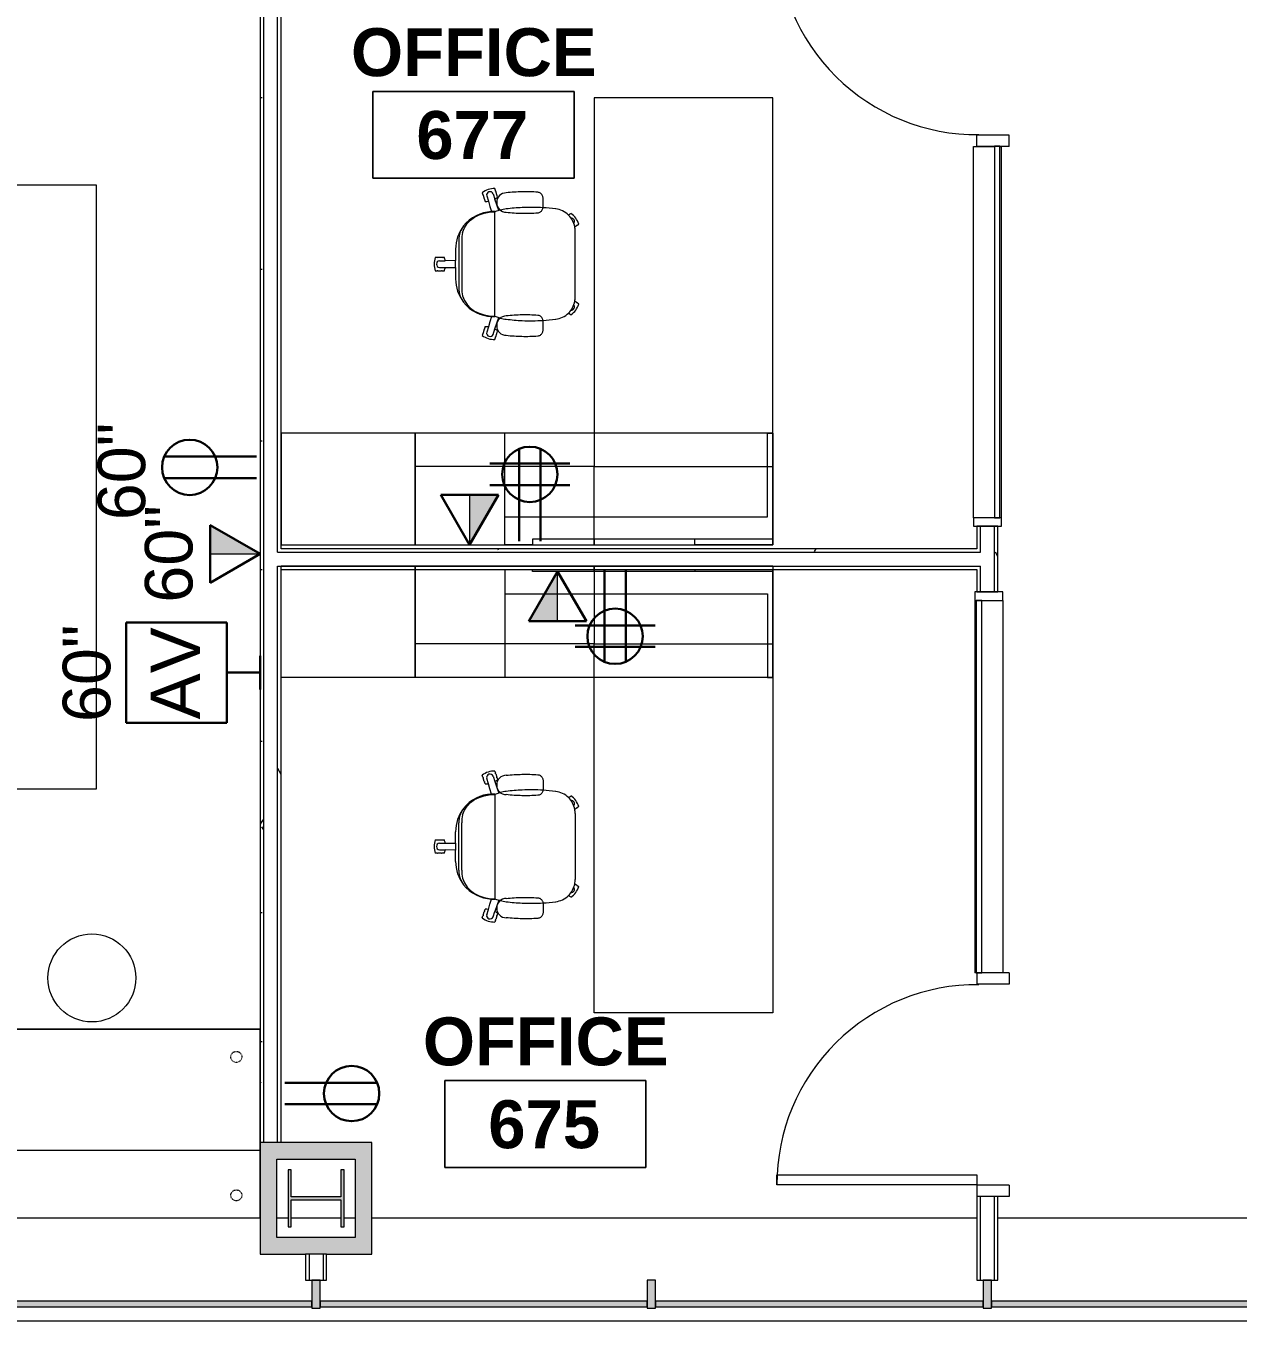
# Model space of a CAD drawing. Header units: inches. Extents: x -1180 to 2011, y -268 to 2143.
# Drawn here: x 250.9 to 467.8, y 717.9 to 949.8 of the extents above; entities that cross this region are included whole.
import ezdxf

# ---------------------------------------------------------------- set-up
doc = ezdxf.new("R2010")
doc.units = ezdxf.units.IN
doc.header["$MEASUREMENT"] = 0
doc.linetypes.add('Steelcase Hidden Line', pattern=[0.117188, 0.078125, -0.039062])
for name, color, linetype, lineweight in [('A-ANNO-NOTE', 131, 'Continuous', 13), ('A-AREA-IDEN', 2, 'Continuous', 9), ('A-DOOR', 31, 'Continuous', 13), ('A-DOOR-FRAM', 31, 'Continuous', 20), ('A-GENM', 13, 'Continuous', 9), ('A-GLAZ-CURT', 52, 'Continuous', 9), ('A-GLAZ-CWMG', 51, 'Continuous', 13), ('A-WALL', 113, 'Continuous', 13), ('A-WALL-PATT', 111, 'Continuous', 13), ('I-FURN', 30, 'Continuous', 9), ('I-WALL', 2, 'Continuous', 13), ('S-COLS', 52, 'Continuous', 13)]:
    doc.layers.add(name, color=color, linetype=linetype, lineweight=lineweight)
doc.styles.add('Arial', font='arial.ttf', dxfattribs={"height": 8.851796})
doc.styles.add('Swis721 Lt BT', font='swissl.ttf', dxfattribs={"height": 8.514638})
doc.styles.add('Swis721 Lt BT_B', font='', dxfattribs={"height": 8.583975})
doc.styles.get('Swis721 Lt BT_B').set_extended_font_data('Swis721 Lt BT', bold=True)
pattern_1 = [(0, (0, 0), (30.72, 7.68), [1.267, -21.773, 1.267, -21.773, -122.88]), (0, (0, 0), (30.72, 7.68), [-46.08, 1.267, -44.813, 1.267, -21.773, -53.76]), (0, (0, 0), (30.72, 7.68), [-115.2, 1.267, -14.093, 1.267, -37.133]), (120, (11.52, 3.84), (-22.011075, 22.7643), [1.267, -21.773, 1.267, -21.773, -122.88]), (120, (11.52, 3.84), (-22.011075, 22.7643), [-46.08, 1.267, -44.813, 1.267, -21.773, -53.76]), (120, (11.52, 3.84), (-22.011075, 22.7643), [-115.2, 1.267, -14.093, 1.267, -37.133]), (240, (15.36, 19.2), (-8.708925, -30.4443), [1.267, -21.773, 1.267, -21.773, -122.88]), (240, (15.36, 19.2), (-8.708925, -30.4443), [-46.08, 1.267, -44.813, 1.267, -21.773, -53.76]), (240, (15.36, 19.2), (-8.708925, -30.4443), [-115.2, 1.267, -14.093, 1.267, -37.133])]

# ---------------------------------------------------------------- blocks, each defined once
blk = doc.blocks.new('HP-Bearing Pile-Column - HP10X57-5580024-6TH FLOOR POWER _ SIGNAL')
at = {"layer": 'S-COLS', "lineweight": 9}
blk.add_hatch(color=7, dxfattribs=at).paths.add_polyline_path([(-5.1, 5), (-5.1, 4.435), (-0.2825, 4.435), (-0.2825, -4.435), (-5.1, -4.435), (-5.1, -5), (5.1, -5), (5.1, -4.435), (0.2825, -4.435), (0.2825, 4.435), (5.1, 4.435), (5.1, 5), (-4.9623, 5)], flags=0)
at = {"layer": 'S-COLS', "color": 8, "lineweight": 20}
for p, q in [((5.1, 5), (-5.1, 5)), ((-5.1, 5), (-5.1, 4.435)), ((5.1, 4.435), (5.1, 5)), ((-5.1, 4.435), (-0.2825, 4.435)), ((-0.2825, 4.435), (-0.2825, -4.435)), ((0.2825, -4.435), (0.2825, 4.435)), ((0.2825, 4.435), (5.1, 4.435)), ((-0.2825, -4.435), (-5.1, -4.435)), ((-5.1, -4.435), (-5.1, -5)), ((5.1, -4.435), (0.2825, -4.435)), ((5.1, -5), (5.1, -4.435)), ((-5.1, -5), (5.1, -5))]:
    blk.add_line(p, q, dxfattribs=at)
blk = doc.blocks.new('System Panel - Glazed-5268276-6TH FLOOR POWER _ SIGNAL')
at = {"layer": 'A-GLAZ-CURT'}
blk.add_hatch(color=7, dxfattribs=at).paths.add_polyline_path([(-29.21, 1.75), (-29.21, 0.75), (29.21, 0.75), (29.21, 1.75), (-22.96, 1.75)], flags=0)
at = {"layer": 'A-GLAZ-CURT', "color": 8, "lineweight": 20}
for p, q in [((29.21, 1.75), (-29.21, 1.75)), ((-29.21, 1.75), (-29.21, 0.75)), ((-29.21, 0.75), (29.21, 0.75)), ((29.21, 0.75), (29.21, 1.75))]:
    blk.add_line(p, q, dxfattribs=at)
blk = doc.blocks.new('System Panel - Glazed-5268268-6TH FLOOR POWER _ SIGNAL')
at = {"layer": 'A-GLAZ-CURT'}
blk.add_hatch(color=7, dxfattribs=at).paths.add_polyline_path([(-29.25, 1.75), (-29.25, 0.75), (29.25, 0.75), (29.25, 1.75)], flags=0)
at = {"layer": 'A-GLAZ-CURT', "color": 8, "lineweight": 20}
for p, q in [((29.25, 1.75), (-29.25, 1.75)), ((-29.25, 1.75), (-29.25, 0.75)), ((-29.25, 0.75), (29.25, 0.75)), ((29.25, 0.75), (29.25, 1.75))]:
    blk.add_line(p, q, dxfattribs=at)
blk = doc.blocks.new('System Panel - Glazed-5268277-6TH FLOOR POWER _ SIGNAL')
at = {"layer": 'A-GLAZ-CURT'}
blk.add_hatch(color=7, dxfattribs=at).paths.add_polyline_path([(10.92, 1.75), (-29.31, 1.75), (-29.31, 0.75), (29.31, 0.75), (29.31, 1.75)], flags=0)
at = {"layer": 'A-GLAZ-CURT', "color": 8, "lineweight": 20}
for p, q in [((29.31, 1.75), (-29.31, 1.75)), ((-29.31, 1.75), (-29.31, 0.75)), ((-29.31, 0.75), (29.31, 0.75)), ((29.31, 0.75), (29.31, 1.75))]:
    blk.add_line(p, q, dxfattribs=at)
blk = doc.blocks.new('Rectangular Mullion - 1_5_ x 2_5_ rectangular-5268262-6TH FLOOR POWER _ SIGNAL')
at = {"layer": 'A-GLAZ-CWMG', "lineweight": 9}
blk.add_hatch(color=7, dxfattribs=at).paths.add_polyline_path([(0.75, -2), (-0.75, -2), (-0.75, 3), (0.75, 3), (0.75, -1.75)], flags=0)
at = {"layer": 'A-GLAZ-CWMG', "color": 8, "lineweight": 20}
for p, q in [((-0.75, 3), (0.75, 3)), ((-0.75, -2), (-0.75, 3)), ((0.75, 3), (0.75, -2)), ((0.75, -2), (-0.75, -2))]:
    blk.add_line(p, q, dxfattribs=at)
blk = doc.blocks.new('Steelcase Coalesse - Await - Table - Freestanding - 25__ H-5521174-6TH FLOOR POWER _ SIGNAL')
at = {"layer": 'I-FURN'}
blk.add_circle((-16.39, 6.49), 7.87, dxfattribs=at)
blk = doc.blocks.new('Single Flush - OTJ_SOLIDFLUSH_ALUM-5015488-6TH FLOOR POWER _ SIGNAL')
at = {"layer": 'A-DOOR', "lineweight": 20}
for p, q in [((16.15625, 37.6875), (16.15625, 1.875)), ((17.90625, 37.6875), (16.15625, 37.6875)), ((17.90625, 1.875), (17.90625, 37.6875)), ((16.15625, 1.875), (17.90625, 1.875))]:
    blk.add_line(p, q, dxfattribs=at)
at = {"layer": 'A-DOOR', "lineweight": 9}
blk.add_arc((17.90625, 1.875), 35.8125, 90, 180.5, dxfattribs=at)
at = {"layer": 'A-DOOR-FRAM'}
for p, q in [((-20, -3.875), (-20, 1.875)), ((-20, 1.875), (-18, 1.875)), ((-18, -3.875), (-18, 1.875)), ((18.000004, -3.875), (18.000004, 1.875)), ((18.000004, 1.875), (20.000004, 1.875)), ((20.000004, -3.875), (20.000004, 1.875)), ((-20, -3.875), (-18, -3.875)), ((18.000004, -3.875), (20.000004, -3.875))]:
    blk.add_line(p, q, dxfattribs=at)
blk = doc.blocks.new('Single Flush - OTJ_SOLIDFLUSH_ALUM-5011040-6TH FLOOR POWER _ SIGNAL')
at = {"layer": 'A-DOOR', "lineweight": 20}
for p, q in [((16.15625, -1.875), (17.90625, -1.875)), ((16.15625, -37.6875), (16.15625, -1.875)), ((17.90625, -1.875), (17.90625, -37.6875)), ((17.90625, -37.6875), (16.15625, -37.6875))]:
    blk.add_line(p, q, dxfattribs=at)
at = {"layer": 'A-DOOR', "lineweight": 9}
blk.add_arc((17.90625, -1.875), 35.8125, 179.5, 270, dxfattribs=at)
at = {"layer": 'A-DOOR-FRAM'}
for p, q in [((-20, 3.875), (-20, -1.875)), ((-20, 3.875), (-18, 3.875)), ((-18, 3.875), (-18, -1.875)), ((18.000004, 3.875), (18.000004, -1.875)), ((18.000004, 3.875), (20.000004, 3.875)), ((20.000004, 3.875), (20.000004, -1.875)), ((-20, -1.875), (-18, -1.875)), ((18.000004, -1.875), (20.000004, -1.875))]:
    blk.add_line(p, q, dxfattribs=at)
blk = doc.blocks.new('Table-Teknion-Credenza_Top_for_Freestanding_Storage - CJCT20064-5487135-6TH FLOOR POWER _ SIGNAL')
at = {"layer": 'I-FURN'}
for p, q in [((32, 10), (-32, 10)), ((-32, 10), (-32, 9)), ((32, -4), (32, 10)), ((-32, 9), (-32, -10)), ((32, -10), (32, -4)), ((-32, -10), (32, -10))]:
    blk.add_line(p, q, dxfattribs=at)
blk = doc.blocks.new('Storage-Teknion-Wall_Panel_Open_Shelves - CJWO3HF1432-5487147-6TH FLOOR POWER _ SIGNAL')
at = {"layer": 'I-FURN'}
for p, q in [((16, 1), (-16, 1)), ((-16, 1), (-16, -13)), ((16, -13), (16, 1)), ((-16, -13), (16, -13))]:
    blk.add_line(p, q, dxfattribs=at)
blk = doc.blocks.new('Storage-Teknion-Wall_Panel_Under_Wall_Mount_Storage_Tackable - CJWUT2HF32-5487149-6TH FLOOR POWER _ SIGNAL')
at = {"layer": 'I-FURN'}
for p, q in [((16, 0), (-16, 0)), ((-16, 0), (-16, -1)), ((-16, -1), (16, -1)), ((16, -1), (16, 0))]:
    blk.add_line(p, q, dxfattribs=at)
blk = doc.blocks.new('Support-Teknion-Power_Trunk_with_End_Gable - CJPTG292048-5487975-6TH FLOOR POWER _ SIGNAL')
at = {"layer": 'I-FURN'}
for p, q in [((23, 15), (24, 15)), ((23, 9), (23, 15)), ((24, 15), (24, 9)), ((23, 0), (23, 9)), ((24, 9), (24, -4)), ((-24, 0), (-8, 0)), ((-24, -5), (-24, 0)), ((-8, 0), (23, 0)), ((-19, -4), (-19, -5)), ((10, -4), (-19, -4)), ((10, -5), (10, -4)), ((24, -4), (24, -5)), ((-19, -5), (-24, -5)), ((24, -5), (10, -5))]:
    blk.add_line(p, q, dxfattribs=at)
blk = doc.blocks.new('Table-Teknion-Run_Off_Fixed_Journal_Leg - CJRF3266-5487157-6TH FLOOR POWER _ SIGNAL')
at = {"layer": 'I-FURN'}
for p, q in [((33, 16), (-33, 16)), ((-33, 16), (-33, -16)), ((33, -16), (33, 16)), ((-33, -16), (33, -16))]:
    blk.add_line(p, q, dxfattribs=at)
blk = doc.blocks.new('Storage-Teknion-Tower_Pedestal_Coat_and_Open_Shelves - CJTPF692024-5487170-6TH FLOOR POWER _ SIGNAL')
at = {"layer": 'I-FURN'}
for p, q in [((12, 20), (-12, 20)), ((-12, 20), (-12, 0)), ((12, 0), (12, 20)), ((-12, 0), (12, 0))]:
    blk.add_line(p, q, dxfattribs=at)
blk = doc.blocks.new('Chair-Teknion-Projek - No Headrest_  Fixed T-Arms-5429065-6TH FLOOR POWER _ SIGNAL')
at = {"layer": 'I-FURN'}
for p, q in [((-1.18, 13.82), (-1.18, 13.45)), ((-1.18, 13.33), (-1.18, 12.66)), ((-1.18, 12.54), (-1.18, 12.17)), ((-0.61, 12.02), (-0.63, 10.17)), ((-0.6, 13.04), (-0.61, 12.02)), ((0.6, 13.04), (0.61, 12.02)), ((0.64, 10.17), (0.61, 12.02)), ((1.18, 13.45), (1.18, 13.82)), ((1.18, 12.66), (1.18, 13.33)), ((1.18, 12.17), (1.18, 12.54)), ((4.23, 9.61), (-4.23, 9.61)), ((-0.63, 10.17), (-2.65, 10.17)), ((-0.63, 10.17), (0.64, 10.17)), ((2.65, 10.17), (0.64, 10.17)), ((4.23, 9.07), (-4.23, 9.07)), ((-12.42, 5.28), (-12.78, 5.39)), ((-11.67, 5.03), (-12.31, 5.24)), ((-11.2, 4.88), (-11.56, 5)), ((11.56, 5), (11.2, 4.88)), ((12.31, 5.24), (11.67, 5.03)), ((12.78, 5.39), (12.42, 5.28)), ((-13.51, 3.15), (-13.15, 3.03)), ((-13.04, 2.99), (-12.4, 2.79)), ((-12.59, 3.46), (-11.62, 3.13)), ((-12.29, 2.75), (-11.93, 2.64)), ((-11.24, 4.3), (-12.21, 4.6)), ((-9.39, 3.16), (9.39, 3.16)), ((12.22, 4.6), (11.24, 4.3)), ((12.59, 3.46), (11.62, 3.13)), ((11.93, 2.64), (12.29, 2.75)), ((12.4, 2.79), (13.04, 2.99)), ((13.15, 3.03), (13.51, 3.15)), ((-11.87, -5.48), (-11.02, -5.48)), ((-11.02, -5.48), (-10.17, -5.48)), ((10.17, -5.48), (11.02, -5.48)), ((11.02, -5.48), (11.87, -5.48)), ((-8.86, -10.18), (-9.08, -10.49)), ((-8.76, -10.04), (-8.79, -10.09)), ((-7.17, -11.87), (-6.95, -11.57)), ((-6.88, -11.48), (-6.65, -11.17)), ((-5.91, -11.24), (5.91, -11.24)), ((6.65, -11.17), (6.88, -11.48)), ((6.95, -11.57), (7.17, -11.87)), ((8.79, -10.09), (8.76, -10.04)), ((9.08, -10.49), (8.86, -10.18))]:
    blk.add_line(p, q, dxfattribs=at)
at = {"layer": 'I-FURN', "flags": 128}
for points in [[(-11.62, 3.13), (-10.6, 2.79), (-9.58, 2.44)], [(-9.39, 3.72), (-10.32, 4.01), (-11.24, 4.3)], [(11.24, 4.3), (10.32, 4.01), (9.39, 3.72)], [(9.58, 2.44), (10.6, 2.79), (11.62, 3.13)]]:
    blk.add_lwpolyline(points, dxfattribs=at)
at = {"layer": 'I-FURN'}
for centre, radius, start, end in [((0, 10.37), 3.64, 71.0766, 108.9234), ((-1.12, 13.45), 0.062, 180, 255.4949), ((-1.12, 13.33), 0.062, 104.5051, 180), ((-1.12, 12.66), 0.062, 180, 255.4949), ((-1.12, 12.54), 0.062, 104.5051, 180), ((0, 15.62), 3.65, 251.125, 260.3423), ((0, 12.99), 0.6, 4.6052, 175.3948), ((0, 15.62), 3.65, 279.6577, 288.875), ((1.12, 13.45), 0.062, 284.5051, 0), ((1.12, 13.33), 0.062, 0, 75.4949), ((1.12, 12.66), 0.062, 284.5051, 0), ((1.12, 12.54), 0.062, 360, 75.4949), ((-2.65, 3.42), 6.75, 90, 128.2502), ((-4.23, 5.34), 4.26, 110.8332, 127.5604), ((-4.23, 5.34), 4.26, 90, 110.8332), ((2.65, 3.42), 6.75, 51.7498, 90), ((4.23, 5.34), 4.26, 69.1668, 90), ((4.23, 5.34), 4.26, 52.4396, 69.1668), ((-2.64, 3.42), 6.76, 128.2502, 177.4222), ((-4.46, 4.82), 4.25, 86.8142, 106.3928), ((4.46, 4.82), 4.25, 73.6072, 93.1858), ((2.64, 3.42), 6.76, 2.5778, 51.7498), ((-9.87, 3.21), 3.64, 143.0766, 180.9234), ((-12.44, 5.22), 0.062, 356.5051, 72), ((-12.33, 5.18), 0.062, 72, 147.4949), ((-11.69, 4.98), 0.062, 356.5051, 72), ((-11.58, 4.94), 0.062, 72, 147.4949), ((-14.86, 4.83), 3.65, 351.6577, 0.875), ((14.86, 4.83), 3.65, 179.125, 188.3423), ((11.58, 4.94), 0.062, 32.5051, 108), ((11.69, 4.98), 0.062, 108, 183.4949), ((12.33, 5.18), 0.062, 32.5051, 108), ((12.44, 5.22), 0.062, 108, 183.4949), ((9.87, 3.21), 3.64, 359.0766, 36.9234), ((-13.13, 3.09), 0.062, 252, 327.4949), ((-13.02, 3.05), 0.062, 176.5051, 252), ((-12.36, 4.01), 0.6, 75.7003, 247.3948), ((-11.07, 1.13), 1.68, 88.2371, 181.0514), ((-12.38, 2.85), 0.062, 252, 327.4949), ((-12.27, 2.81), 0.062, 176.5051, 252), ((-14.86, 4.83), 3.65, 323.125, 332.3423), ((-10.97, 1.13), 1.68, 358.9487, 91.7629), ((-1.73, 0.04), 8.21, 163.0114, 165.0008), ((-5.24, 1.24), 4.5, 154.7303, 164.55), ((-3.3, 3.44), 6.1, 177.3817, 182.6183), ((10.97, 1.13), 1.68, 88.2371, 181.0513), ((5.25, 1.25), 4.49, 15.4405, 25.2792), ((2.64, 3.42), 6.76, 357.851, 2.702), ((1.73, 0.04), 8.21, 14.9992, 16.9886), ((11.07, 1.13), 1.68, 358.9486, 91.7629), ((14.86, 4.83), 3.65, 207.6577, 216.875), ((12.36, 4.01), 0.6, 292.6052, 103.3948), ((12.27, 2.81), 0.062, 288, 3.4949), ((12.38, 2.85), 0.062, 212.5051, 288), ((13.02, 3.05), 0.062, 288, 3.4949), ((13.13, 3.09), 0.062, 212.5051, 288), ((24.25, -3.32), 34.4, 172.6337, 177.3404), ((-1.73, 0.04), 8.21, 165.0008, 172.6326), ((1.73, 0.04), 8.21, 7.3674, 14.9992), ((-24.25, -3.32), 34.4, 2.6596, 7.3663), ((24.63, -3.33), 34.78, 177.4079, 183.5219), ((-24.63, -3.33), 34.78, 356.4781, 2.5921), ((24.63, -3.33), 34.78, 183.5219, 187.2835), ((-24.63, -3.33), 34.78, 352.7165, 356.4781), ((-5.91, -7.24), 4, 187.2835, 224.5938), ((5.91, -7.24), 4, 315.4062, 352.7165), ((-6.1, -8.39), 3.64, 215.0766, 252.9234), ((-8.81, -10.22), 0.062, 68.5051, 144), ((-8.74, -10.12), 0.062, 144, 219.4949), ((-5.91, -7.24), 4, 224.5938, 259.2841), ((-7.64, -10.51), 0.6, 177.9823, 306.3956), ((-6.93, -11.44), 0.062, 248.5051, 324), ((-7, -11.54), 0.062, 324, 39.4949), ((-5.91, -7.24), 4, 259.2841, 270), ((5.91, -7.24), 4, 270, 280.7159), ((5.91, -7.24), 4, 280.7159, 315.4062), ((6.93, -11.44), 0.062, 216, 291.4949), ((7, -11.54), 0.062, 140.5051, 216), ((6.1, -8.39), 3.64, 287.0766, 324.9234), ((7.64, -10.51), 0.6, 233.6044, 2.0177), ((8.74, -10.12), 0.062, 320.5051, 36), ((8.81, -10.22), 0.062, 36, 111.4949)]:
    blk.add_arc(centre, radius, start, end, dxfattribs=at)
for points in [[(-5.66, 8.9), (-8.07, 8.21), (-9.33, 5.79), (-9.33, 3.16)], [(5.66, 8.9), (8.07, 8.21), (9.33, 5.79), (9.33, 3.16)], [(-12.75, 1.09), (-12.85, 0.16), (-12.97, -1.72), (-12.93, -3.6), (-12.86, -4.54)], [(-9.18, -4.54), (-9.11, -3.6), (-9.06, -1.72), (-9.18, 0.16), (-9.29, 1.09)], [(9.29, 1.09), (9.18, 0.16), (9.06, -1.72), (9.11, -3.6), (9.18, -4.54)], [(12.86, -4.54), (12.93, -3.6), (12.97, -1.72), (12.85, 0.16), (12.75, 1.09)], [(-12.86, -4.54), (-12.85, -4.63), (-12.82, -4.79), (-12.71, -5.02), (-12.55, -5.21), (-12.35, -5.36), (-12.12, -5.46), (-11.95, -5.48), (-11.87, -5.48)], [(-10.17, -5.48), (-10.08, -5.48), (-9.92, -5.46), (-9.68, -5.36), (-9.48, -5.21), (-9.32, -5.02), (-9.21, -4.79), (-9.18, -4.63), (-9.18, -4.54)], [(9.18, -4.54), (9.18, -4.63), (9.21, -4.79), (9.32, -5.02), (9.48, -5.21), (9.68, -5.36), (9.92, -5.46), (10.08, -5.48), (10.17, -5.48)], [(11.87, -5.48), (11.95, -5.48), (12.12, -5.46), (12.35, -5.36), (12.55, -5.21), (12.71, -5.02), (12.82, -4.79), (12.85, -4.63), (12.86, -4.54)]]:
    blk.add_open_spline(points, degree=3, dxfattribs=at)
blk = doc.blocks.new('Storage-Teknion-Pedestal_Unfinished_Top_2_High - CJPCSB2016-5487284-6TH FLOOR POWER _ SIGNAL')
at = {"layer": 'I-FURN'}
for p, q in [((8, 20), (-8, 20)), ((-8, 20), (-8, 6)), ((8, 6), (8, 20)), ((-8, 6), (-8, 0)), ((8, 0), (8, 6)), ((-8, 0), (8, 0))]:
    blk.add_line(p, q, dxfattribs=at)
blk = doc.blocks.new('Table-Teknion-Credenza_Top_for_Freestanding_Storage - CJCT20064-V109-6TH FLOOR POWER _ SIGNAL')
at = {"layer": 'I-FURN'}
for p, q in [((-32, 10), (32, 10)), ((-32, -9), (-32, 10)), ((32, 10), (32, 4)), ((32, 4), (32, -9.3125)), ((-32, -9.3125), (-32, -9))]:
    blk.add_line(p, q, dxfattribs=at)
blk = doc.blocks.new('Storage-Teknion-Wall_Panel_Open_Shelves - CJWO3HF1432-5502739-6TH FLOOR POWER _ SIGNAL')
at = {"layer": 'I-FURN'}
for p, q in [((-16, 13), (16, 13)), ((-16, -1), (-16, 13)), ((16, 13), (16, -1)), ((16, -1), (-16, -1))]:
    blk.add_line(p, q, dxfattribs=at)
blk = doc.blocks.new('Storage-Teknion-Wall_Panel_Under_Wall_Mount_Storage_Tackable - CJWUT2HF32-5502740-6TH FLOOR POWER _ SIGNAL')
at = {"layer": 'I-FURN'}
for p, q in [((-16, 1), (16, 1)), ((-16, 0), (-16, 1)), ((16, 0), (-16, 0)), ((16, 1), (16, 0))]:
    blk.add_line(p, q, dxfattribs=at)
blk = doc.blocks.new('Support-Teknion-Power_Trunk_with_End_Gable - CJPTG292048-V110-6TH FLOOR POWER _ SIGNAL')
at = {"layer": 'I-FURN'}
for p, q in [((-24, 4.3125), (-24, 0)), ((-19, 4), (-19, 4.3125)), ((10, 4), (-19, 4)), ((10, 4.3125), (10, 4)), ((24, 4), (24, 4.3125)), ((24, -9), (24, 4)), ((-24, 0), (-8, 0)), ((-8, 0), (23, 0)), ((23, 0), (23, -9)), ((23, -9), (23, -15)), ((24, -15), (24, -9)), ((23, -15), (24, -15))]:
    blk.add_line(p, q, dxfattribs=at)
blk = doc.blocks.new('Table-Teknion-Run_Off_Fixed_Journal_Leg - CJRF3266-5502741-6TH FLOOR POWER _ SIGNAL')
at = {"layer": 'I-FURN'}
for p, q in [((-33, 16), (33, 16)), ((-33, -16), (-33, 16)), ((33, 16), (33, -16)), ((33, -16), (-33, -16))]:
    blk.add_line(p, q, dxfattribs=at)
blk = doc.blocks.new('Storage-Teknion-Tower_Pedestal_Coat_and_Open_Shelves - CJTPF692024-5502742-6TH FLOOR POWER _ SIGNAL')
at = {"layer": 'I-FURN'}
for p, q in [((-12, 0), (12, 0)), ((-12, -20), (-12, 0)), ((12, 0), (12, -20)), ((12, -20), (-12, -20))]:
    blk.add_line(p, q, dxfattribs=at)
blk = doc.blocks.new('Chair-Teknion-Projek - No Headrest_  Fixed T-Arms-V61-6TH FLOOR POWER _ SIGNAL')
at = {"layer": 'I-FURN'}
for p, q in [((-7.17, 11.87), (-6.95, 11.57)), ((6.95, 11.57), (7.17, 11.87)), ((-8.86, 10.18), (-9.08, 10.49)), ((-8.76, 10.04), (-8.79, 10.09)), ((-6.88, 11.48), (-6.65, 11.17)), ((-5.91, 11.24), (5.91, 11.24)), ((6.65, 11.17), (6.88, 11.48)), ((8.79, 10.09), (8.76, 10.04)), ((9.08, 10.49), (8.86, 10.18)), ((-11.87, 5.48), (-11.02, 5.48)), ((-11.02, 5.48), (-10.17, 5.48)), ((10.17, 5.48), (11.02, 5.48)), ((11.02, 5.48), (11.87, 5.48)), ((-13.51, -3.15), (-13.15, -3.03)), ((-13.04, -2.99), (-12.4, -2.79)), ((-12.59, -3.46), (-11.62, -3.13)), ((-12.29, -2.75), (-11.93, -2.64)), ((-11.24, -4.3), (-12.21, -4.6)), ((-9.39, -3.16), (9.39, -3.16)), ((12.22, -4.6), (11.24, -4.3)), ((12.59, -3.46), (11.62, -3.13)), ((11.93, -2.64), (12.29, -2.75)), ((12.4, -2.79), (13.04, -2.99)), ((13.15, -3.03), (13.51, -3.15)), ((-12.42, -5.28), (-12.78, -5.39)), ((-11.67, -5.03), (-12.31, -5.24)), ((-11.2, -4.88), (-11.56, -5)), ((11.56, -5), (11.2, -4.88)), ((12.31, -5.24), (11.67, -5.03)), ((12.78, -5.39), (12.42, -5.28)), ((4.23, -9.07), (-4.23, -9.07)), ((4.23, -9.61), (-4.23, -9.61)), ((-0.63, -10.17), (-2.65, -10.17)), ((-0.61, -12.02), (-0.63, -10.17)), ((-0.63, -10.17), (0.64, -10.17)), ((0.64, -10.17), (0.61, -12.02)), ((2.65, -10.17), (0.64, -10.17)), ((-1.18, -12.54), (-1.18, -12.17)), ((-1.18, -13.33), (-1.18, -12.66)), ((-1.18, -13.82), (-1.18, -13.45)), ((-0.6, -13.04), (-0.61, -12.02)), ((0.6, -13.04), (0.61, -12.02)), ((1.18, -12.17), (1.18, -12.54)), ((1.18, -12.66), (1.18, -13.33)), ((1.18, -13.45), (1.18, -13.82))]:
    blk.add_line(p, q, dxfattribs=at)
at = {"layer": 'I-FURN', "flags": 128}
for points in [[(-11.62, -3.13), (-10.6, -2.79), (-9.58, -2.44)], [(-9.39, -3.72), (-10.32, -4.01), (-11.24, -4.3)], [(11.24, -4.3), (10.32, -4.01), (9.39, -3.72)], [(9.58, -2.44), (10.6, -2.79), (11.62, -3.13)]]:
    blk.add_lwpolyline(points, dxfattribs=at)
at = {"layer": 'I-FURN'}
for centre, radius, start, end in [((-6.1, 8.39), 3.64, 107.0766, 144.9234), ((6.1, 8.39), 3.64, 35.0766, 72.9234), ((-5.91, 7.24), 4, 135.4062, 172.7165), ((-8.81, 10.22), 0.062, 216, 291.4949), ((-8.74, 10.12), 0.062, 140.5051, 216), ((-5.91, 7.24), 4, 100.7159, 135.4062), ((-7.64, 10.51), 0.6, 53.6044, 182.0177), ((-7, 11.54), 0.062, 320.5051, 36), ((-6.93, 11.44), 0.062, 36, 111.4949), ((-5.91, 7.24), 4, 90, 100.7159), ((5.91, 7.24), 4, 79.2841, 90), ((5.91, 7.24), 4, 44.5938, 79.2841), ((6.93, 11.44), 0.062, 68.5051, 144), ((7, 11.54), 0.062, 144, 219.4949), ((7.64, 10.51), 0.6, 357.9823, 126.3956), ((5.91, 7.24), 4, 7.2835, 44.5938), ((8.81, 10.22), 0.062, 248.5051, 324), ((8.74, 10.12), 0.062, 324, 39.4949), ((24.63, 3.33), 34.78, 172.7165, 176.4781), ((-24.63, 3.33), 34.78, 3.5219, 7.2835), ((24.63, 3.33), 34.78, 176.4781, 182.5921), ((-24.63, 3.33), 34.78, 357.4079, 3.5219), ((24.25, 3.32), 34.4, 182.6596, 187.3663), ((-24.25, 3.32), 34.4, 352.6337, 357.3404), ((-11.07, -1.13), 1.68, 178.9486, 271.7629), ((-10.97, -1.13), 1.68, 268.2371, 1.0513), ((-1.73, -0.04), 8.21, 187.3674, 194.9992), ((-1.73, -0.04), 8.21, 194.9992, 196.9886), ((10.97, -1.13), 1.68, 178.9487, 271.7629), ((1.73, -0.04), 8.21, 343.0114, 345.0008), ((1.73, -0.04), 8.21, 345.0008, 352.6326), ((11.07, -1.13), 1.68, 268.2371, 1.0514), ((-9.87, -3.21), 3.64, 179.0766, 216.9234), ((-13.13, -3.09), 0.062, 32.5051, 108), ((-13.02, -3.05), 0.062, 108, 183.4949), ((-12.36, -4.01), 0.6, 112.6052, 284.2997), ((-12.38, -2.85), 0.062, 32.5051, 108), ((-12.27, -2.81), 0.062, 108, 183.4949), ((-14.86, -4.83), 3.65, 27.6577, 36.875), ((-14.86, -4.83), 3.65, 359.125, 8.3423), ((-5.24, -1.24), 4.5, 195.45, 205.2697), ((-3.3, -3.44), 6.1, 177.3817, 182.6183), ((-2.64, -3.42), 6.76, 182.5778, 231.7498), ((2.64, -3.42), 6.76, 308.2502, 357.4222), ((5.25, -1.25), 4.49, 334.7208, 344.5595), ((2.64, -3.42), 6.76, 357.298, 2.149), ((14.86, -4.83), 3.65, 171.6577, 180.875), ((14.86, -4.83), 3.65, 143.125, 152.3423), ((12.36, -4.01), 0.6, 256.6052, 67.3948), ((12.27, -2.81), 0.062, 356.5051, 72), ((12.38, -2.85), 0.062, 72, 147.4949), ((9.87, -3.21), 3.64, 323.0766, 0.9234), ((13.02, -3.05), 0.062, 356.5051, 72), ((13.13, -3.09), 0.062, 72, 147.4949), ((-12.44, -5.22), 0.062, 288, 3.4949), ((-12.33, -5.18), 0.062, 212.5051, 288), ((-11.69, -4.98), 0.062, 288, 3.4949), ((-11.58, -4.94), 0.062, 212.5051, 288), ((11.58, -4.94), 0.062, 252, 327.4949), ((11.69, -4.98), 0.062, 176.5051, 252), ((12.33, -5.18), 0.062, 252, 327.4949), ((12.44, -5.22), 0.062, 176.5051, 252), ((-2.65, -3.42), 6.75, 231.7498, 270), ((-4.23, -5.34), 4.26, 232.4396, 249.1668), ((-4.46, -4.82), 4.25, 253.6072, 273.1858), ((2.65, -3.42), 6.75, 270, 308.2502), ((4.46, -4.82), 4.25, 266.8142, 286.3928), ((4.23, -5.34), 4.26, 290.8332, 307.5604), ((-4.23, -5.34), 4.26, 249.1668, 270), ((4.23, -5.34), 4.26, 270, 290.8332), ((0, -15.62), 3.65, 99.6577, 108.875), ((-1.12, -12.54), 0.062, 180, 255.4949), ((-1.12, -12.66), 0.062, 104.5051, 180), ((-1.12, -13.33), 0.062, 180, 255.4949), ((-1.12, -13.45), 0.062, 104.5051, 180), ((0, -10.37), 3.64, 251.0766, 288.9234), ((0, -12.99), 0.6, 184.6052, 355.3948), ((0, -15.62), 3.65, 71.125, 80.3423), ((1.12, -12.54), 0.062, 284.5051, 0), ((1.12, -12.66), 0.062, 360, 75.4949), ((1.12, -13.33), 0.062, 284.5051, 360), ((1.12, -13.45), 0.062, 360, 75.4949)]:
    blk.add_arc(centre, radius, start, end, dxfattribs=at)
for points in [[(-12.86, 4.54), (-12.85, 4.63), (-12.82, 4.79), (-12.71, 5.02), (-12.55, 5.21), (-12.35, 5.36), (-12.12, 5.46), (-11.95, 5.48), (-11.87, 5.48)], [(-10.17, 5.48), (-10.08, 5.48), (-9.92, 5.46), (-9.68, 5.36), (-9.48, 5.21), (-9.32, 5.02), (-9.21, 4.79), (-9.18, 4.63), (-9.18, 4.54)], [(9.18, 4.54), (9.18, 4.63), (9.21, 4.79), (9.32, 5.02), (9.48, 5.21), (9.68, 5.36), (9.92, 5.46), (10.08, 5.48), (10.17, 5.48)], [(11.87, 5.48), (11.95, 5.48), (12.12, 5.46), (12.35, 5.36), (12.55, 5.21), (12.71, 5.02), (12.82, 4.79), (12.85, 4.63), (12.86, 4.54)], [(-12.75, -1.09), (-12.85, -0.16), (-12.97, 1.72), (-12.93, 3.6), (-12.86, 4.54)], [(-9.18, 4.54), (-9.11, 3.6), (-9.06, 1.72), (-9.18, -0.16), (-9.29, -1.09)], [(9.29, -1.09), (9.18, -0.16), (9.06, 1.72), (9.11, 3.6), (9.18, 4.54)], [(12.86, 4.54), (12.93, 3.6), (12.97, 1.72), (12.85, -0.16), (12.75, -1.09)], [(-5.66, -8.9), (-8.07, -8.21), (-9.33, -5.79), (-9.33, -3.16)], [(5.66, -8.9), (8.07, -8.21), (9.33, -5.79), (9.33, -3.16)]]:
    blk.add_open_spline(points, degree=3, dxfattribs=at)
blk = doc.blocks.new('Storage-Teknion-Pedestal_Unfinished_Top_2_High - CJPCSB2016-V111-6TH FLOOR POWER _ SIGNAL')
at = {"layer": 'I-FURN'}
for p, q in [((-8, 0), (8, 0)), ((-8, -6), (-8, 0)), ((8, 0), (8, -6)), ((-8, -19.3125), (-8, -6)), ((8, -6), (8, -19.3125))]:
    blk.add_line(p, q, dxfattribs=at)
blk = doc.blocks.new('Steelcase Turnstone - Campfire - Lounge - Big - Single Fabric-5636914-6TH FLOOR POWER _ SIGNAL')
at = {"layer": 'I-FURN'}
for p, q in [((-0.01, 0), (-0.01, -33.78)), ((-0.01, -33.78), (-0.01, 0)), ((217.99, -25.83), (217.99, 0)), ((217.99, 0), (217.99, -25.83)), ((-0.01, -12.03), (217.99, -12.03)), ((217.99, -33.78), (217.99, -25.83)), ((217.99, -25.83), (217.99, -33.78)), ((-0.01, -33.78), (217.99, -33.78)), ((217.99, -33.78), (-0.01, -33.78))]:
    blk.add_line(p, q, dxfattribs=at)
at = {"layer": 'I-FURN', "linetype": 'Steelcase Hidden Line'}
for centre in [(4.24, -4), (214.22, -4), (4.24, -28.79), (214.22, -28.79)]:
    blk.add_circle(centre, 0.985, dxfattribs=at)
blk = doc.blocks.new('RUG - RUG-5735749-6TH FLOOR POWER _ SIGNAL')
at = {"layer": 'A-GENM'}
for p, q in [((255.49, 921.25), (93.49, 921.25)), ((93.49, 921.25), (93.49, 813.25)), ((255.49, 813.25), (255.49, 921.25)), ((93.49, 813.25), (255.49, 813.25))]:
    blk.add_line(p, q, dxfattribs=at)
blk = doc.blocks.new('System Panel - Glazed-5832020-6TH FLOOR POWER _ SIGNAL')
at = {"layer": 'A-GLAZ-CURT', "lineweight": 13}
for p, q in [((33.35, 1.75), (-33.35, 1.75)), ((-33.35, 1.75), (-33.35, 0.75)), ((-33.35, 0.75), (33.35, 0.75)), ((33.35, 0.75), (33.35, 1.75))]:
    blk.add_line(p, q, dxfattribs=at)
blk = doc.blocks.new('System Panel - Glazed-5832030-6TH FLOOR POWER _ SIGNAL')
at = {"layer": 'A-GLAZ-CURT', "lineweight": 13}
for p, q in [((33.26, 1.75), (-33.26, 1.75)), ((-33.26, 1.75), (-33.26, 0.75)), ((-33.26, 0.75), (33.26, 0.75)), ((33.26, 0.75), (33.26, 1.75))]:
    blk.add_line(p, q, dxfattribs=at)
blk = doc.blocks.new('Rectangular Mullion - 1_5_ x 2_5_ rectangular-5821026-6TH FLOOR POWER _ SIGNAL')
at = {"layer": 'A-GLAZ-CWMG', "lineweight": 20}
for p, q in [((-1.5, 3), (0, 3)), ((-1.5, -2), (-1.5, 3)), ((0, 3), (0, -2)), ((0, -2), (-1.5, -2))]:
    blk.add_line(p, q, dxfattribs=at)
blk = doc.blocks.new('Rectangular Mullion - 1_5_ x 2_5_ rectangular-5832019-6TH FLOOR POWER _ SIGNAL')
at = {"layer": 'A-GLAZ-CWMG', "lineweight": 9}
for p, q in [((420.67, 846.96), (420.67, 780.26)), ((425.67, 846.96), (425.67, 780.26)), ((420.92, 780.26), (420.67, 780.26)), ((425.67, 780.26), (421.92, 780.26))]:
    blk.add_line(p, q, dxfattribs=at)
blk = doc.blocks.new('Rectangular Mullion - 1_5_ x 2_5_ rectangular-5832025-6TH FLOOR POWER _ SIGNAL')
at = {"layer": 'A-GLAZ-CWMG', "lineweight": 9}
for p, q in [((420.42, 928.22), (424.17, 928.22)), ((420.42, 861.71), (420.42, 928.22)), ((425.17, 928.22), (425.42, 928.22)), ((425.42, 861.71), (425.42, 928.22))]:
    blk.add_line(p, q, dxfattribs=at)
blk = doc.blocks.new('Room Tag - Room Name and Number-3379422-6TH FLOOR POWER _ SIGNAL')
at = {"layer": 'A-AREA-IDEN'}
for p, q in [((-0.1881, -0.1636), (-0.1881, -0.0018)), ((-0.1881, -0.0018), (0.1869, -0.0018)), ((0.1869, -0.0018), (-0.1881, -0.0018)), ((-0.1881, -0.0018), (-0.1881, -0.1636)), ((0.1869, -0.0018), (0.1869, -0.1636)), ((0.1869, -0.1636), (0.1869, -0.0018)), ((0.1869, -0.1636), (-0.1881, -0.1636)), ((-0.1881, -0.1636), (0.1869, -0.1636))]:
    blk.add_line(p, q, dxfattribs=at)

msp = doc.modelspace()

# ---------------------------------------------------------------- hatches: boundary and pattern name
at = {"layer": 'A-ANNO-NOTE', "lineweight": 9}
for points in [[(330.26, 856.9), (335.42, 865.83), (330.26, 865.83), (330.26, 863.7)], [(292.8, 855.27), (283.87, 860.43), (283.87, 855.27)], [(346.01, 843.22), (346.01, 852.15), (340.85, 843.22)]]:
    msp.add_hatch(color=256, dxfattribs=at).paths.add_polyline_path(points, flags=0)
at = {"layer": 'A-WALL-PATT', "lineweight": 9}
h = msp.add_hatch(dxfattribs=at)
h.set_pattern_fill('FP_1', color=256, style=0, pattern_type=2)
h.set_pattern_definition(pattern_1)
h.paths.add_polyline_path([(292.8, 749.92), (293.42, 749.92), (293.42, 1170.23), (292.8, 1170.23), (292.8, 780.83)], flags=0)
h = msp.add_hatch(dxfattribs=at)
h.set_pattern_fill('FP_1', color=256, style=0, pattern_type=2)
h.set_pattern_definition(pattern_1)
h.paths.add_polyline_path([(424.79, 725.26), (424.79, 740.26), (424.17, 740.26), (424.17, 725.26)], flags=0)
h.paths.add_polyline_path([(424.17, 848.46), (424.79, 848.46), (424.79, 860.21), (424.17, 860.21), (424.17, 852.46)], flags=0)
h.paths.add_polyline_path([(424.79, 968.22), (424.79, 1169.61), (424.17, 1169.61), (424.17, 968.22)], flags=0)
h = msp.add_hatch(dxfattribs=at)
h.set_pattern_fill('FP_1', color=256, style=0, pattern_type=2)
h.set_pattern_definition(pattern_1)
h.paths.add_polyline_path([(295.92, 749.92), (296.55, 749.92), (296.55, 853.08), (295.92, 853.07), (295.92, 780.83)], flags=0)
h.paths.add_polyline_path([(296.55, 855.58), (296.55, 1167.11), (295.92, 1167.11), (295.92, 855.58), (295.98, 855.58)], flags=0)
h = msp.add_hatch(dxfattribs=at)
h.set_pattern_fill('FP_1', color=256, style=0, pattern_type=2)
h.set_pattern_definition(pattern_1)
h.paths.add_polyline_path([(421.04, 725.26), (421.67, 725.26), (421.67, 740.26), (421.04, 740.26), (421.04, 736.45)], flags=0)
h.paths.add_polyline_path([(421.67, 848.46), (421.67, 853.08), (421.04, 853.08), (421.04, 848.46)], flags=0)
h.paths.add_polyline_path([(421.67, 855.58), (421.67, 860.21), (421.04, 860.21), (421.04, 855.58)], flags=0)
h.paths.add_polyline_path([(421.67, 968.22), (421.67, 972.85), (421.04, 972.85), (421.04, 968.22)], flags=0)
h.paths.add_polyline_path([(421.04, 975.35), (421.67, 975.35), (421.67, 1166.48), (421.04, 1166.48), (421.04, 975.97)], flags=0)
h = msp.add_hatch(dxfattribs=at)
h.set_pattern_fill('FP_1', color=256, style=0, pattern_type=2)
h.set_pattern_definition(pattern_1)
h.paths.add_polyline_path([(320.55, 855.58), (421.04, 855.58), (421.04, 856.21), (296.55, 856.21), (296.55, 855.58), (317.02, 855.58)], flags=0)
h = msp.add_hatch(dxfattribs=at)
h.set_pattern_fill('FP_1', color=256, style=0, pattern_type=2)
h.set_pattern_definition(pattern_1)
h.paths.add_polyline_path([(384.55, 852.46), (421.04, 852.46), (421.04, 853.08), (384.55, 853.08)], flags=0)
for points in [[(292.8, 729.92), (295.8, 729.92), (295.8, 749.92), (292.8, 749.92), (292.8, 736.45)], [(295.92, 746.92), (312.8, 746.92), (312.8, 749.92), (295.8, 749.92), (295.8, 746.92), (295.9, 746.92)], [(312.8, 729.92), (312.8, 746.92), (309.8, 746.92), (309.8, 729.92)], [(295.8, 729.92), (309.8, 729.92), (309.8, 732.92), (295.8, 732.92)]]:
    msp.add_hatch(color=7, dxfattribs=at).paths.add_polyline_path(points, flags=0)

# ---------------------------------------------------------------- linework, layer by layer
at = {"layer": 'A-ANNO-NOTE', "lineweight": 30}
for p, q in [((339.12, 857.55), (339.12, 874.08)), ((342.96, 857.55), (342.96, 874.08)), ((292.14, 872.68), (275.62, 872.68)), ((333.87, 871.43), (348.21, 871.43)), ((292.14, 868.85), (275.62, 868.85)), ((333.87, 867.6), (348.21, 867.6)), ((330.26, 856.9), (325.1, 865.83)), ((325.1, 865.83), (335.42, 865.83)), ((330.26, 856.9), (335.42, 865.83)), ((292.8, 855.27), (283.87, 860.43)), ((283.87, 850.12), (283.87, 860.43)), ((292.8, 855.27), (283.87, 850.12)), ((346.01, 852.15), (340.85, 843.22)), ((346.01, 852.15), (351.17, 843.22)), ((354.39, 852.49), (354.39, 835.97)), ((358.22, 852.49), (358.22, 835.97)), ((286.8, 843.02), (268.8, 843.02)), ((268.8, 843.02), (268.8, 825.02)), ((286.8, 825.02), (286.8, 843.02)), ((351.17, 843.22), (340.85, 843.22)), ((363.48, 842.45), (349.13, 842.45)), ((292.8, 837.02), (292.8, 831.02)), ((363.48, 838.62), (349.13, 838.62)), ((292.8, 834.02), (286.8, 834.02)), ((268.8, 825.02), (286.8, 825.02)), ((297.2, 760.59), (313.73, 760.59)), ((297.2, 756.76), (313.73, 756.76))]:
    msp.add_line(p, q, dxfattribs=at)
at = {"layer": 'A-ANNO-NOTE', "lineweight": 9}
for p, q in [((330.26, 856.9), (335.42, 865.83)), ((335.42, 865.83), (330.26, 865.83)), ((330.26, 865.83), (330.26, 856.9)), ((292.8, 855.27), (283.87, 860.43)), ((283.87, 860.43), (283.87, 855.27)), ((283.87, 855.27), (292.8, 855.27)), ((346.01, 852.15), (340.85, 843.22)), ((346.01, 843.22), (346.01, 852.15)), ((340.85, 843.22), (346.01, 843.22))]:
    msp.add_line(p, q, dxfattribs=at)
at = {"layer": 'A-ANNO-NOTE', "lineweight": 30}
for centre in [(280.18, 870.76), (341.04, 869.51), (356.3, 840.53), (309.16, 758.68)]:
    msp.add_circle(centre, 4.95, dxfattribs=at)
at = {"layer": 'A-WALL'}
for p, q in [((293.42, 749.92), (293.42, 1169.61)), ((295.92, 855.58), (295.92, 1167.11)), ((421.67, 855.58), (421.67, 860.21)), ((424.17, 848.46), (424.17, 860.21)), ((295.92, 855.58), (421.67, 855.58)), ((295.92, 749.92), (295.92, 853.08)), ((295.92, 853.08), (421.67, 853.08)), ((421.67, 848.46), (421.67, 853.08)), ((421.67, 725.26), (421.67, 740.26)), ((424.17, 725.26), (424.17, 740.26)), ((304.67, 729.92), (300.92, 729.92)), ((301.55, 729.92), (301.55, 725.26)), ((304.05, 729.92), (304.05, 725.26))]:
    msp.add_line(p, q, dxfattribs=at)
at = {"layer": 'A-WALL', "color": 55}
msp.add_line((295.8, 749.92), (292.8, 749.92), dxfattribs=at)
at = {"layer": 'A-WALL', "lineweight": 9}
for p, q in [((-47.38, 736.45), (292.8, 736.45)), ((295.8, 736.45), (297.8, 736.45)), ((298.36, 736.45), (307.23, 736.45)), ((307.8, 736.45), (309.8, 736.45)), ((312.8, 736.45), (421.04, 736.45)), ((424.79, 736.45), (652.97, 736.45)), ((1201.15, 717.95), (-955.72, 717.95))]:
    msp.add_line(p, q, dxfattribs=at)
at = {"layer": 'I-WALL'}
for p, q in [((292.8, 1170.23), (292.8, 749.92)), ((296.55, 856.21), (296.55, 979.35)), ((421.04, 860.21), (421.04, 856.21)), ((424.79, 860.21), (421.04, 860.21)), ((424.79, 848.46), (424.79, 860.21)), ((421.04, 856.21), (296.55, 856.21)), ((296.55, 749.92), (296.55, 852.46)), ((296.55, 852.46), (421.04, 852.46)), ((421.04, 852.46), (421.04, 848.46)), ((421.04, 848.46), (424.79, 848.46)), ((421.04, 740.26), (421.04, 725.26)), ((424.79, 740.26), (421.04, 740.26)), ((424.79, 725.26), (424.79, 740.26)), ((300.92, 729.92), (300.92, 725.26)), ((304.67, 725.26), (304.67, 729.92)), ((300.92, 725.26), (304.67, 725.26)), ((421.04, 725.26), (424.79, 725.26))]:
    msp.add_line(p, q, dxfattribs=at)
at = {"layer": 'I-WALL', "color": 8, "lineweight": 20}
for p, q in [((292.8, 749.92), (292.8, 729.92)), ((312.8, 749.92), (295.8, 749.92)), ((312.8, 729.92), (312.8, 749.92)), ((295.8, 732.92), (295.8, 746.92)), ((295.8, 746.92), (309.8, 746.92)), ((309.8, 746.92), (309.8, 732.92)), ((309.8, 732.92), (295.8, 732.92)), ((292.8, 729.92), (300.92, 729.92)), ((304.67, 729.92), (312.8, 729.92))]:
    msp.add_line(p, q, dxfattribs=at)

# ---------------------------------------------------------------- block references
at = {"layer": 'A-AREA-IDEN', "xscale": 95.99999999999994, "yscale": 95.99999999999994, "zscale": 95.99999999999994}
for p in [(331.01, 938.23), (343.88, 761.17)]:
    msp.add_blockref('Room Tag - Room Name and Number-3379422-6TH FLOOR POWER _ SIGNAL', p, dxfattribs=at)
at = {"layer": 'A-DOOR'}
for name, p, rotation in [('Single Flush - OTJ_SOLIDFLUSH_ALUM-5015488-6TH FLOOR POWER _ SIGNAL', (422.92, 948.22), 89.9999999999999), ('Single Flush - OTJ_SOLIDFLUSH_ALUM-5011040-6TH FLOOR POWER _ SIGNAL', (422.92, 760.26), 269.9999999999999)]:
    msp.add_blockref(name, p, dxfattribs=dict(at, rotation=rotation))
at = {"layer": 'A-GENM'}
msp.add_blockref('RUG - RUG-5735749-6TH FLOOR POWER _ SIGNAL', (8, 0), dxfattribs=at)
at = {"layer": 'A-GLAZ-CURT'}
for name, p, rotation in [('System Panel - Glazed-5832030-6TH FLOOR POWER _ SIGNAL', (423.42, 894.97), 269.9999999999999), ('System Panel - Glazed-5832020-6TH FLOOR POWER _ SIGNAL', (422.67, 813.61), 89.99999999999986), ('System Panel - Glazed-5268276-6TH FLOOR POWER _ SIGNAL', (272.84, 722.26), 180), ('System Panel - Glazed-5268268-6TH FLOOR POWER _ SIGNAL', (332.8, 722.26), 180), ('System Panel - Glazed-5268277-6TH FLOOR POWER _ SIGNAL', (392.86, 722.26), 180), ('System Panel - Glazed-5268268-6TH FLOOR POWER _ SIGNAL', (452.92, 722.26), 180)]:
    msp.add_blockref(name, p, dxfattribs=dict(at, rotation=rotation))
at = {"layer": 'A-GLAZ-CWMG', "lineweight": 9}
for name in ['Rectangular Mullion - 1_5_ x 2_5_ rectangular-5832025-6TH FLOOR POWER _ SIGNAL', 'Rectangular Mullion - 1_5_ x 2_5_ rectangular-5832019-6TH FLOOR POWER _ SIGNAL']:
    msp.add_blockref(name, (0, 0), dxfattribs=at)
at = {"layer": 'A-GLAZ-CWMG', "lineweight": 9, "extrusion": (0, 0, -1)}
for p, rotation in [((-423.42, 860.21), 270.0000000000001), ((-422.67, 848.46), 90.00000000000014)]:
    msp.add_blockref('Rectangular Mullion - 1_5_ x 2_5_ rectangular-5821026-6TH FLOOR POWER _ SIGNAL', p, dxfattribs=dict(at, rotation=rotation))
for p in [(-302.8, 722.26), (-362.8, 722.26), (-422.92, 722.26)]:
    msp.add_blockref('Rectangular Mullion - 1_5_ x 2_5_ rectangular-5268262-6TH FLOOR POWER _ SIGNAL', p, dxfattribs=at)
at = {"layer": 'I-FURN'}
for name, p, rotation in [('Table-Teknion-Run_Off_Fixed_Journal_Leg - CJRF3266-5487157-6TH FLOOR POWER _ SIGNAL', (368.55, 903.9), 270.0000000000003), ('Chair-Teknion-Projek - No Headrest_  Fixed T-Arms-5429065-6TH FLOOR POWER _ SIGNAL', (337.92, 907.15), 90.00000000000011), ('Storage-Teknion-Tower_Pedestal_Coat_and_Open_Shelves - CJTPF692024-5487170-6TH FLOOR POWER _ SIGNAL', (308.55, 876.9), 180), ('Table-Teknion-Credenza_Top_for_Freestanding_Storage - CJCT20064-5487135-6TH FLOOR POWER _ SIGNAL', (352.55, 866.9), 180), ('Storage-Teknion-Pedestal_Unfinished_Top_2_High - CJPCSB2016-5487284-6TH FLOOR POWER _ SIGNAL', (328.55, 876.9), 180), ('Storage-Teknion-Wall_Panel_Open_Shelves - CJWO3HF1432-5487147-6TH FLOOR POWER _ SIGNAL', (336.55, 857.9), 180), ('Storage-Teknion-Wall_Panel_Under_Wall_Mount_Storage_Tackable - CJWUT2HF32-5487149-6TH FLOOR POWER _ SIGNAL', (368.55, 856.9), 180), ('Storage-Teknion-Tower_Pedestal_Coat_and_Open_Shelves - CJTPF692024-5502742-6TH FLOOR POWER _ SIGNAL', (308.55, 833.15), 180), ('Storage-Teknion-Wall_Panel_Open_Shelves - CJWO3HF1432-5502739-6TH FLOOR POWER _ SIGNAL', (336.55, 852.15), 180), ('Storage-Teknion-Wall_Panel_Under_Wall_Mount_Storage_Tackable - CJWUT2HF32-5502740-6TH FLOOR POWER _ SIGNAL', (368.55, 853.15), 180), ('Table-Teknion-Credenza_Top_for_Freestanding_Storage - CJCT20064-V109-6TH FLOOR POWER _ SIGNAL', (352.55, 843.15), 180), ('Storage-Teknion-Pedestal_Unfinished_Top_2_High - CJPCSB2016-V111-6TH FLOOR POWER _ SIGNAL', (328.55, 833.15), 180), ('Table-Teknion-Run_Off_Fixed_Journal_Leg - CJRF3266-5502741-6TH FLOOR POWER _ SIGNAL', (368.55, 806.15), 89.9999999999994), ('Chair-Teknion-Projek - No Headrest_  Fixed T-Arms-V61-6TH FLOOR POWER _ SIGNAL', (337.92, 802.89), 269.9999999999996), ('Steelcase Turnstone - Campfire - Lounge - Big - Single Fabric-5636914-6TH FLOOR POWER _ SIGNAL', (292.76, 736.45), 180)]:
    msp.add_blockref(name, p, dxfattribs=dict(at, rotation=rotation))
for name, p in [('Support-Teknion-Power_Trunk_with_End_Gable - CJPTG292048-5487975-6TH FLOOR POWER _ SIGNAL', (360.55, 861.9)), ('Support-Teknion-Power_Trunk_with_End_Gable - CJPTG292048-V110-6TH FLOOR POWER _ SIGNAL', (360.55, 848.15)), ('Steelcase Coalesse - Await - Table - Freestanding - 25__ H-5521174-6TH FLOOR POWER _ SIGNAL', (279.07, 772.88))]:
    msp.add_blockref(name, p, dxfattribs=at)
at = {"layer": 'S-COLS', "lineweight": 9, "rotation": 89.99999999999991}
msp.add_blockref('HP-Bearing Pile-Column - HP10X57-5580024-6TH FLOOR POWER _ SIGNAL', (302.8, 739.92), dxfattribs=at)

# ---------------------------------------------------------------- texts
at = {"layer": 'A-ANNO-NOTE', "lineweight": 9, "attachment_point": 2, "rotation": 90}
for s, insert, char_height, width, line_spacing_factor, style in [('60"', (263.7, 870.03), 8.515, 18.9, 1.00667, 'Swis721 Lt BT'), ('60"', (272.16, 855.27), 8.515, 18.9, 1.00667, 'Swis721 Lt BT'), ('60"', (257.46, 833.9), 8.515, 18.9, 1.00667, 'Swis721 Lt BT'), ('AV', (273.17, 833.9), 8.852, 19.656, 0.938532, 'Arial')]:
    msp.add_mtext(s, dxfattribs=dict(at, insert=insert, char_height=char_height, width=width, line_spacing_factor=line_spacing_factor, style=style))
at = {"layer": 'A-AREA-IDEN', "char_height": 8.584, "attachment_point": 2, "line_spacing_factor": 0.998538, "style": 'Swis721 Lt BT_B'}
for s, insert, width in [('OFFICE', (331.02, 949.37), 49.572), ('677', (330.74, 934.54), 23.004), ('OFFICE', (343.89, 772.31), 49.572), ('675', (343.61, 757.48), 23.004)]:
    msp.add_mtext(s, dxfattribs=dict(at, insert=insert, width=width))

doc.saveas('drawing.dxf')
